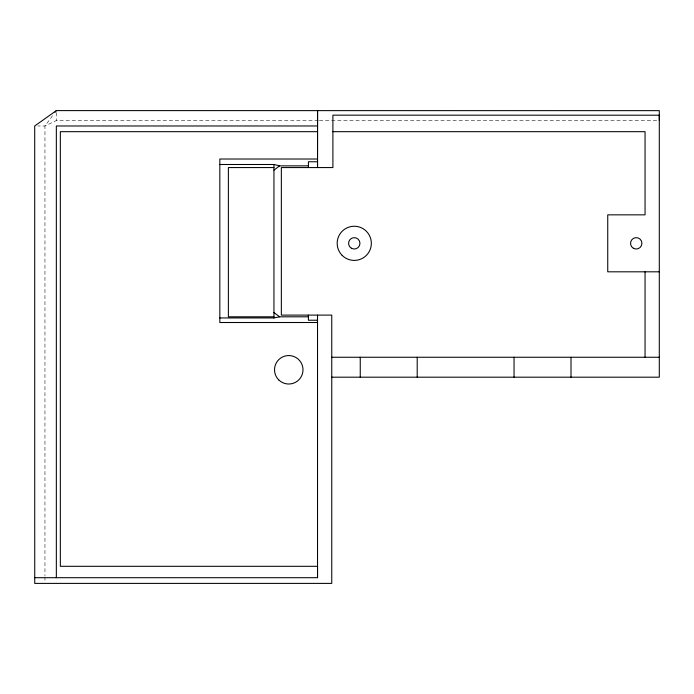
<?xml version="1.0" encoding="UTF-8"?>
<svg xmlns="http://www.w3.org/2000/svg" width="694" height="694" viewBox="0 0 694 694"><rect width="100%" height="100%" fill="white"/><g stroke="black" fill="none" stroke-linecap="round" stroke-linejoin="round"><path stroke-width="0.52" stroke-dasharray="3.47 2.6" d="M52.544 115.733L44.954 125.987L44.954 575.812M318.312 120.565L56.344 120.565L44.954 125.987L37.78 125.987M319.396 120.565L659.3 120.565M56.344 112.593L56.344 120.565M44.954 576.896L44.954 582.309"/><path stroke-width="1.04" d="M56.344 577.703L56.344 125.987L317.522 125.978M34.735 577.703L317.531 577.694L317.531 315.102L317.41 322.51M659.3 120.565L659.3 110.65L56.344 110.606L34.7 125.987L34.735 583.394L331.758 583.394L331.758 315.102L281.348 315.102L281.348 167.566L332.903 167.566L332.903 115.161L659.3 115.204L659.3 377.189L331.758 377.189M55.078 112.315L56.344 110.606M273.948 170.134L279.639 165.857L308.405 165.857M219.833 317.947L273.948 317.947L279.639 316.811L308.405 316.811M317.522 131.678L60.335 131.678L60.335 566.304L317.531 566.313L317.531 577.694M332.903 131.678L645.056 131.678L645.056 214.845L607.744 214.845L607.744 271.814L659.3 271.814M317.522 159.021L219.833 159.021L219.833 322.51L317.531 322.51M317.522 161.754L308.405 161.754L308.405 167.566M219.833 164.495L273.948 164.495L279.639 165.857M273.948 167.566L228.378 167.566L228.378 316.811L273.948 316.811M317.41 320.229L308.405 320.229L308.405 315.102M331.758 357.254L659.3 357.254M273.948 312.534L279.639 316.811M645.056 271.814L645.056 357.254M571.006 357.254L571.006 377.189M514.046 357.254L514.046 377.189M417.207 357.254L417.207 377.189M360.247 357.254L360.247 377.189M273.948 164.495L273.948 317.947M317.566 110.606L317.522 167.566L317.566 110.606M342.177 255.409A17.09 17.09 0 0 0 370.769 247.749A17.09 17.09 0 0 0 349.837 226.825A17.09 17.09 0 0 0 342.177 255.409M351.416 248.261A5.699 5.699 0 0 0 359.96 243.325A5.699 5.699 0 0 0 351.416 238.398A5.699 5.699 0 0 0 351.416 248.261M278.684 379.852A14.244 14.244 0 0 0 302.515 373.467A14.244 14.244 0 0 0 285.069 356.031A14.244 14.244 0 0 0 278.684 379.852M633.379 248.261A5.699 5.699 0 0 0 641.924 243.325A5.699 5.699 0 0 0 633.379 238.398A5.699 5.699 0 0 0 633.379 248.261"/></g></svg>
